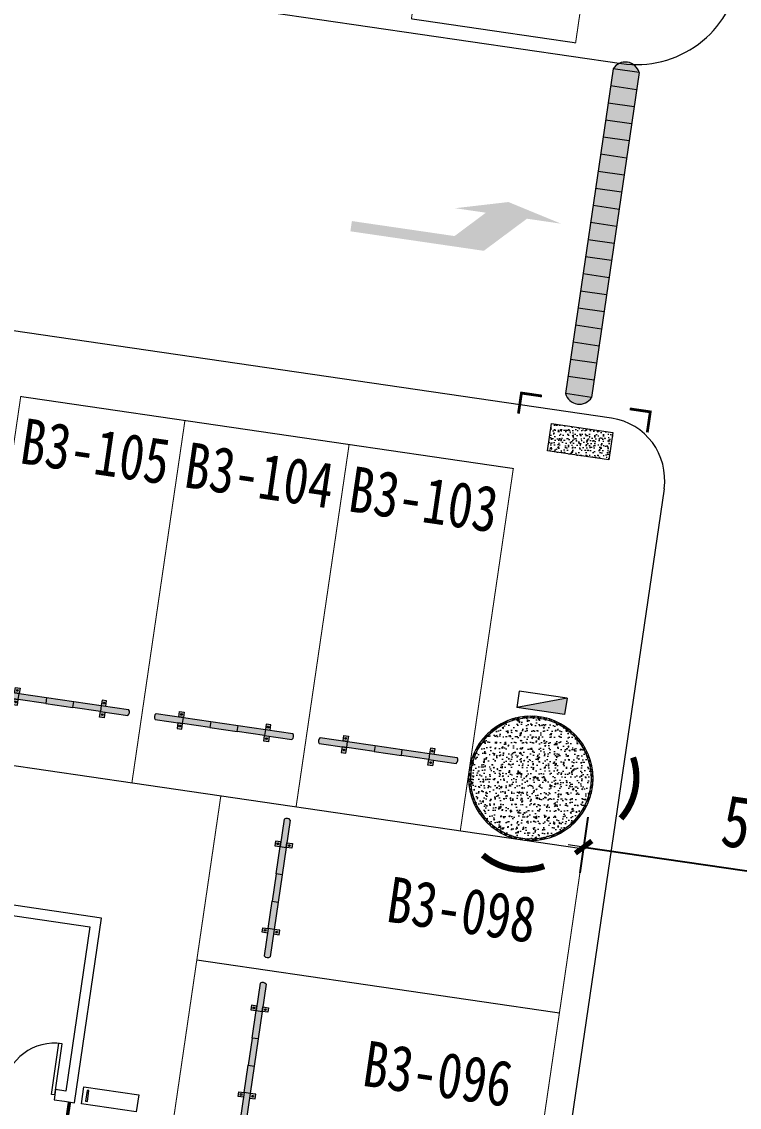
# Model space of a CAD drawing. Header units: inches. Extents: x -414268 to 632271, y -366004 to 318730.
# Drawn here: x 160980 to 171358, y 150090 to 165800 of the extents above; entities that cross this region are included whole.
import ezdxf

# ---------------------------------------------------------------- set-up
doc = ezdxf.new("R2010")
doc.units = ezdxf.units.IN
doc.header["$LTSCALE"] = 1200
doc.header["$MEASUREMENT"] = 0
doc.linetypes.add('DASH', pattern=[0.35, 0.25, -0.1])
doc.layers.get('0').update_dxf_attribs({"linetype": 'CONTINUOUS', "lineweight": 0})
doc.layers.get('DEFPOINTS').update_dxf_attribs({"linetype": 'CONTINUOUS', "lineweight": 0})
for name, color, linetype, lineweight in [('0--PAI--BLACK', 7, 'CONTINUOUS', 0), ('0--PAI--HUANG', 40, 'CONTINUOUS', 0), ('0--尺寸', 3, 'CONTINUOUS', 0), ('0--弧型立面标', 7, 'CONTINUOUS', 0), ('0--挡车架', 7, 'CONTINUOUS', 0), ('0--立面标', 7, 'CONTINUOUS', 0), ('0--路缘线', 1, 'CONTINUOUS', 0), ('0--转弯箭头', 7, 'CONTINUOUS', 0), ('0－－车位', 4, 'CONTINUOUS', 0), ('0－－车位号码', 7, 'CONTINUOUS', 0), ('COL-GRID-UG-2$0$A-ANNO-DIM', 7, 'CONTINUOUS', 0), ('COL-GRID-UG-2$0$A-CORE-PAR', 7, 'CONTINUOUS', 0), ('COL-GRID-UG-2$0$A-MTRL-HTC', 7, 'CONTINUOUS', 0), ('COL-GRID-UG-2$0$STR-COMP-0', 7, 'CONTINUOUS', 0), ('COL-GRID-UG-2$0$STR-COMP-4', 7, 'CONTINUOUS', 0), ('HY消火栓', 7, 'CONTINUOUS', 0), ('JJ', 7, 'CONTINUOUS', 0), ('WALL', 7, 'CONTINUOUS', 0), ('WINDOW', 7, 'CONTINUOUS', 0)]:
    doc.layers.add(name, color=color, linetype=linetype, lineweight=lineweight)
doc.styles.add('-黑体', font='simhei.ttf', dxfattribs={"width": 0.8})
doc.styles.add('COL-GRID-UG-1_8A_200701112', font='romans.shx', dxfattribs={"width": 0.85})
doc.dimstyles.new('DIMN150', dxfattribs={"dimscale": 1.5, "dimtxt": 250, "dimasz": 1, "dimexe": 250, "dimexo": 300, "dimgap": 150, "dimtad": 1, "dimdec": 0, "dimzin": 0, "dimdsep": 46, "dimtxsty": 'COL-GRID-UG-1_8A_200701112', "dimblk": '_DIMX', "dimcen": 0.09, "dimdle": 0.375, "dimclrd": 1, "dimclre": 1, "dimclrt": 7, "dimadec": 0, "dimazin": 0, "dimtfac": 1, "dimtdec": 0, "dimtix": 1, "dimtmove": 0, "dimatfit": 3, "dimldrblk": '_DIMX', "dimfxl": 250, "dimtolj": 1, "dimtzin": 0, "dimarcsym": 0})

# ---------------------------------------------------------------- blocks, each defined once
blk = doc.blocks.new('COL-GRID-UG-2$0$_8')
at = {"layer": 'COL-GRID-UG-2$0$STR-COMP-4'}
h = blk.add_hatch(dxfattribs=at)
h.set_pattern_fill('AR-CONC', color=251, scale=0.02, angle=8.320600316395613, style=0)
h.set_pattern_definition([(50.00000000000038, (-65.0903522020077, -5.269292141296299), (0.1434520365201508, -0.01255042699651813), [0.015, -0.165]), (355.0000000000004, (-65.0903522020077, -5.269292141296299), (-0.02775026672260095, 0.1504384267400022), [0.012, -0.132]), (100.4514000000003, (-65.07839786600769, -5.270338009296299), (0.1157018763428035, 0.1378879084121915), [0.012748038, -0.1402284224]), (46.18420000000039, (-65.0903522020077, -5.2292921412963), (0.2134482097251291, -0.0331038028658023), [0.0225, -0.2475000000000001]), (96.63560000000038, (-65.07256485300769, -5.2320508026963), (0.1869325411097395, 0.1948235741800896), [0.0191220576, -0.2103426]), (351.1842000000003, (-65.0903522020077, -5.2292921412963), (0.1869323890267243, 0.1948237201850661), [0.01800000000000001, -0.1980000000000001]), (21.00000000000039, (-65.07035220200768, -5.239292141296302), (0.1193814104236928, -0.08052377813306705), [0.015, -0.165]), (326.0000000000004, (-65.07035220200768, -5.239292141296302), (0.04866306638431545, 0.1450300090093709), [0.012, -0.132]), (71.45140000000038, (-65.06040375540769, -5.2460024624963), (0.1680445257162976, 0.06450609934199153), [0.012748038, -0.1402284224]), (37.50000000000041, (-65.0903522020077, -5.269292141296299), (0.002431971063457723, 0.06657877076626231), [0, -0.1304, 0, -0.134, 0, -0.1325]), (7.500000000000348, (-65.0903522020077, -5.269292141296299), (0.05261390748842924, 0.07888234237647238), [0, -0.07640000000000001, 0, -0.1274, 0, -0.05050000000000001]), (327.5000000000003, (-65.13495220200768, -5.269292141296299), (0.1067644872344819, -0.004510974346875299), [0, -0.05000000000000002, 0, -0.156, 0, -0.207]), (317.5000000000003, (-65.15495220200769, -5.269292141296301), (0.1166372338684771, 0.02002099646646426), [0, -0.06500000000000002, 0, -0.1036, 0, -0.147])])
h.paths.add_polyline_path([(0.4500000000000597, -0.2000000000000028), (-0.4500000000000455, -0.2000000000000135), (-0.4500000000000313, 0.1999999999999922), (0.4500000000000455, 0.2000000000000028)])
at = {"layer": 'COL-GRID-UG-2$0$STR-COMP-0'}
blk.add_lwpolyline([(0.4500000000000597, -0.2000000000000028), (-0.4500000000000455, -0.2000000000000135), (-0.4500000000000313, 0.1999999999999922), (0.4500000000000455, 0.2000000000000028)], close=True, dxfattribs=at)
blk = doc.blocks.new('COL-GRID-UG-2$0$COL_1_80')
at = {"layer": 'COL-GRID-UG-2$0$A-MTRL-HTC'}
h = blk.add_hatch(dxfattribs=at)
h.set_pattern_fill('STEEL', color=256, scale=0.5, style=0)
h.set_pattern_definition([(315, (21.45000000000017, -21.45000000000019), (-0.04419417382415922, -0.04419417382415921), []), (315, (21.45000000000017, -21.48125000000019), (-0.04419417382415922, -0.04419417382415921), [])])
edge = h.paths.add_edge_path(flags=16)
edge.add_arc((-8.881784197001252e-16, 0), 0.8749999999999984, 0, 360)
edge = h.paths.add_edge_path()
edge.add_arc((-8.881784197001252e-16, 0), 0.8999999999999985, 0, 360)
h = blk.add_hatch(dxfattribs=at)
h.set_pattern_fill('AR-CONC', color=256, scale=0.025, style=0)
h.set_pattern_definition([(310, (21.45000000000017, -21.45000000000019), (0.1793150456501884, 0.01568803374564876), [0.01875, -0.20625]), (5.000000000000026, (21.45000000000017, -21.45000000000019), (-0.03468783340325002, -0.188048033425003), [0.015, -0.165]), (259.5486, (21.46494292000016, -21.44869266500019), (0.1446273454285054, -0.1723598855152384), [0.01593504749999999, -0.1752855279999999]), (313.8158, (21.45000000000017, -21.5000000000002), (0.2668102621564111, 0.04137975358225449), [0.02812499999999999, -0.3093749999999999]), (263.3644, (21.47223418625017, -21.4965516732502), (0.2336656763871758, -0.2435294677251105), [0.02390257199999999, -0.26292825]), (8.815800000000026, (21.45000000000017, -21.5000000000002), (0.2336654862834068, -0.2435296502313312), [0.0225, -0.2475]), (339, (21.47500000000016, -21.48750000000018), (0.1492267630296154, 0.1006547226663347), [0.01874999999999999, -0.2062499999999999]), (34, (21.47500000000016, -21.48750000000018), (0.06082883298039541, -0.1812875112617133), [0.015, -0.165]), (288.5486, (21.48743555825017, -21.4791120985002), (0.2100556571453725, -0.08063262417748812), [0.01593504749999999, -0.1752855279999999]), (322.5, (21.45000000000017, -21.45000000000019), (0.003039963829322657, -0.08322346345782788), [0, -0.163, 0, -0.1675, 0, -0.165625]), (352.5, (21.45000000000017, -21.45000000000019), (0.06576738436053713, -0.09860292797059007), [0, -0.0955, 0, -0.15925, 0, -0.063125]), (32.50000000000005, (21.39425000000017, -21.45000000000019), (0.1334556090431022, 0.005638717933594935), [0, -0.06249999999999999, 0, -0.195, 0, -0.2587499999999999]), (42.50000000000004, (21.36925000000016, -21.45000000000019), (0.1457965423355966, -0.02502624558307943), [0, -0.08124999999999999, 0, -0.1295, 0, -0.18375])])
edge = h.paths.add_edge_path()
edge.add_arc((-8.881784197001252e-16, 0), 0.8749999999999984, 0, 360)
at = {"layer": 'COL-GRID-UG-2$0$A-CORE-PAR'}
for radius in [0.8999999999999985, 0.8749999999999984]:
    blk.add_circle((-8.881784197001252e-16, 0), radius, dxfattribs=at)
blk = doc.blocks.new('HY')
for p, q in [((0, 0), (0.2400000000000055, -1.77635683940025e-15)), ((0, 0), (0.2400000000000038, -0.6999999999999993)), ((1.77635683940025e-15, -1.77635683940025e-15), (0, -0.6999999999999993)), ((0.240000000000002, -1.77635683940025e-15), (0.2400000000000002, -0.6999999999999993)), ((0, -0.6999999999999993), (0.2400000000000038, -0.6999999999999993))]:
    blk.add_line(p, q)
blk.add_solid([(1.77635683940025e-15, -5.329070518200751e-15), (0.2400000000000055, -1.77635683940025e-15), (0.2400000000000002, -0.6999999999999993)])
blk = doc.blocks.new('_A0XEK')
for p, q in [((-0.5000000000004998, 0), (-0.5000000000004998, 0.5000000000010497)), ((-0.4666666666671299, 0), (-0.4666666666671299, 0.4988876515708717)), ((0.4666666666671798, 6.315935428979301e-18), (0.4666666666671799, 0.498887651570875)), ((0.5000000000005499, 0), (0.50000000000055, 0.5000000000010497)), ((-0.4666666666671299, 0), (-0.5000000000004998, 0)), ((0.5000000000005499, 0), (0.4666666666671798, 0))]:
    blk.add_line(p, q)
for centre, start, end in [((-0.5000000000010497, 0), 0, 89.999999999937), ((0.5000000000010497, 0), 90.00000000005723, 180)]:
    blk.add_arc(centre, 0.5000000000010497, start, end)
blk = doc.blocks.new('A$C6F4820FC')
at = {"layer": '0--挡车架'}
h = blk.add_hatch(color=256, dxfattribs=at)
h.paths.add_polyline_path([(2017.784217856827, 79.3952663297232, 0.3952043560108401), (2017.78421785311, 169.3952663332057), (1617.474230922457, 169.3952663332057), (1617.474230922458, 79.39526633119387), (1684.499301437642, 79.39526633119385)])
h.paths.add_polyline_path([(818.9364171714836, 169.3952663332057), (818.9364171714836, 79.39526633119385), (1216.632018534735, 79.39526633119385), (1216.632018534736, 169.3952663332057)])
h.paths.add_polyline_path([(418.094204783764, 79.39526633119385), (418.0942047837638, 169.3952663332057), (351.0691342685791, 169.3952663332057), (17.78421785310638, 169.395266333202, 0.3952043560108128), (17.78421784939219, 79.39526632972411)])
h = blk.add_hatch(color=256, dxfattribs=at)
h.paths.add_polyline_path([(1617.474230922457, 169.3952663332057), (1684.499301437642, 169.3952663332057), (1684.499301437642, 248.7905199443812), (1617.474230922457, 248.7905199443812)])
h.paths.add_polyline_path([(1638.848788944474, 209.0928931387934, -1), (1663.124743415625, 209.0928931387934, -1)], flags=16)
h.paths.add_polyline_path([(1617.474230922457, 1.272001827601343e-05), (1684.499301437642, 1.272001827601343e-05), (1684.499301437642, 79.39526633119387), (1617.474230922457, 79.39526633119384)])
h.paths.add_polyline_path([(1638.848788944473, 39.69763952560606, -1), (1663.124743415624, 39.69763952560606, -1)], flags=16)
h.paths.add_polyline_path([(351.069134268579, 248.7905199443813), (351.0691342685791, 169.3952663332057), (418.0942047837639, 169.3952663332057), (418.0942047837638, 248.7905199443812)])
h.paths.add_polyline_path([(396.7196467617473, 209.0928931387934, 1), (372.4436922905957, 209.0928931387934, 1)], flags=16)
h.paths.add_polyline_path([(418.0942047837639, 79.39526633119387), (351.0691342685791, 79.39526633119387), (351.0691342685791, 1.272001827601343e-05), (418.0942047837639, 1.272001827601343e-05)])
h.paths.add_polyline_path([(372.4436922905957, 39.69763952560606, -1), (396.7196467617473, 39.69763952560606, -1)], flags=16)
h = blk.add_hatch(color=40, dxfattribs=at)
h.paths.add_polyline_path([(1216.632018534736, 169.3952663332056), (1216.632018534735, 79.39526633119385), (1617.474230922457, 79.39526633119385), (1617.474230922457, 169.3952663332056)])
h.paths.add_polyline_path([(818.9364171714836, 79.39526633119385), (818.9364171714836, 169.3952663332057), (418.0942047837639, 169.3952663332057), (418.0942047837639, 79.39526633119385)])
for p, q in [((17.78421785310638, 169.395266333202), (418.0942047837639, 169.3952663332057)), ((818.9364171714838, 169.3952663332057), (1216.632018534736, 169.3952663332057)), ((1617.474230922457, 169.3952663332057), (2017.78421785311, 169.3952663332057)), ((17.78421784939155, 79.39526632972411), (418.0942047837639, 79.39526633119385)), ((818.9364171714838, 79.39526633119385), (1216.632018534735, 79.39526633119385)), ((1617.474230922457, 79.39526633119385), (2017.784217856827, 79.3952663297232))]:
    blk.add_line(p, q, dxfattribs=at)
for points in [[(418.0942047837639, 169.3952663332057), (351.0691342685791, 169.3952663332057), (351.0691342685791, 248.7905199443812), (418.0942047837639, 248.7905199443812)], [(1617.474230922457, 169.3952663332057), (1684.499301437642, 169.3952663332057), (1684.499301437642, 248.7905199443812), (1617.474230922457, 248.7905199443812)], [(418.0942047837639, 79.39526633119385), (351.0691342685791, 79.39526633119385), (351.0691342685791, 1.272001827601343e-05), (418.0942047837639, 1.272001827601343e-05)], [(1617.474230922457, 79.39526633119385), (1684.499301437642, 79.39526633119385), (1684.499301437642, 1.272001827601343e-05), (1617.474230922457, 1.272001827601343e-05)]]:
    blk.add_lwpolyline(points, close=True, dxfattribs=at)
at = {"layer": '0--挡车架', "color": 0}
for points in [[(818.9364171714838, 169.3952663332057), (818.9364171714838, 79.39526633119385), (418.0942047837639, 79.39526633119385), (418.0942047837639, 169.3952663332057)], [(1617.474230922457, 169.3952663332057), (1617.474230922457, 79.39526633119385), (1216.632018534735, 79.39526633119385), (1216.632018534736, 169.3952663332057)]]:
    blk.add_lwpolyline(points, close=True, dxfattribs=at)
at = {"layer": '0--挡车架'}
for centre in [(384.5816695261715, 209.0928931387934), (1650.986766180049, 209.0928931387934), (384.5816695261715, 39.69763952560606), (1650.986766180049, 39.69763952560606)]:
    blk.add_circle(centre, 12.13797723557582, dxfattribs=at)
for centre, start, end in [((65.82469069586296, 124.3952663294804), 136.8717046789877, 223.1282953162828), ((1969.743745010358, 124.3952663294804), 316.871704683716, 43.12829532101674)]:
    blk.add_arc(centre, 65.82466886578737, start, end, dxfattribs=at)
blk = doc.blocks.new('A$C001A7B1A')
at = {"layer": '0－－车位', "const_width": 15}
blk.add_lwpolyline([(2407.499988817268, 5307.500045389108), (7.499988817267877, 5307.500045389108), (7.499988817267877, 7.500045389109687), (2407.499988817268, 7.500045389109687)], close=True, dxfattribs=at)
at = {"layer": '0--挡车架'}
blk.add_blockref('A$C6F4820FC', (189.7157709641579, 883.1047790596294), dxfattribs=at)
blk = doc.blocks.new('_DIMX')
blk.add_line((-150, 0), (150, 0))
at = {"const_width": 50}
blk.add_lwpolyline([(-70, -70), (70, 70)], dxfattribs=at)
blk = doc.blocks.new('*D275')
at = {"layer": '0--尺寸', "color": 0, "lineweight": -2}
for p, q in [((169170.1695522461, 154287.8595667504), (169052.633742487, 153484.2038101521)), ((169108.3849416254, 153855.0394257483), (174548.6700805906, 153059.3899030782)), ((174557.2749587629, 153107.8606808896), (174495.8873029206, 152688.1201515747))]:
    blk.add_line(p, q, dxfattribs=at)
at = {"layer": 'DEFPOINTS', "color": 0}
for p in [(169235.2899383311, 154733.1227870102), (174622.3953448479, 153553.1239011494), (174550.1542913248, 153059.1728351246)]:
    blk.add_point(p, dxfattribs=at)
at = {"layer": '0--尺寸', "color": 0, "lineweight": -2, "xscale": 1.5, "yscale": 1.5, "zscale": 1.5}
for p, rotation in [((169106.9007308912, 153855.2564937019), 171.6793996836047), ((174550.1542913248, 153059.1728351246), 351.6793996836047)]:
    blk.add_blockref('_DIMX', p, dxfattribs=dict(at, rotation=rotation))
at = {"layer": '0--尺寸', "color": 7, "insert": (171926.8178316783, 154129.2786260788), "char_height": 750, "attachment_point": 5, "rotation": 351.6793996836047, "style": '-黑体'}
blk.add_mtext('\\A1;5501', dxfattribs=at)
blk = doc.blocks.new('A$C0C710915')
at = {"layer": '0--PAI--BLACK'}
h = blk.add_hatch(color=256, dxfattribs=at)
h.paths.add_polyline_path([(4874.999797726632, 380.0000303354063), (4874.999797726632, 3.033543907804415e-05, 0.6578947368417601)])
h.paths.add_polyline_path([(4624.999797726574, 380.0000303354209), (4374.99979772669, 380.0000303354245), (4374.999797726574, 3.033544271602295e-05), (4624.999797726632, 3.033544271602295e-05)])
h.paths.add_polyline_path([(4124.999797726574, 380.0000303354245), (3874.999797726574, 380.0000303354318), (3874.999797726632, 3.033543907804415e-05), (4124.999797726632, 3.033544635400176e-05)])
h.paths.add_polyline_path([(3624.999797726632, 380.0000303354282), (3374.999797726574, 380.0000303354282), (3374.999797726574, 3.033543544006534e-05), (3624.999797726632, 3.033543907804415e-05)])
h.paths.add_polyline_path([(3124.999797726574, 380.0000303354318), (2874.999797726574, 380.0000303354318), (2874.999797726574, 3.033543544006534e-05), (3124.999797726574, 3.033543907804415e-05)])
h.paths.add_polyline_path([(2374.999797726574, 3.033543544006534e-05), (2624.999797726632, 3.033543907804415e-05), (2624.999797726632, 380.0000303354354), (2374.999797726574, 380.0000303354391)])
h.paths.add_polyline_path([(2124.999797726632, 380.0000303354391), (1874.999797726574, 380.0000303354391), (1874.999797726574, 3.033543544006534e-05), (2124.999797726574, 3.033543907804415e-05)])
h.paths.add_polyline_path([(1624.999797726574, 380.0000303354464), (1374.999797726574, 380.00003033545), (1374.999797726574, 3.033543180208653e-05), (1624.999797726574, 3.033543907804415e-05)])
h.paths.add_polyline_path([(1124.999797726574, 380.0000303354464), (874.9997977265739, 380.0000303354464), (874.9997977265157, 3.033543544006534e-05), (1124.999797726574, 3.033543907804415e-05)])
h.paths.add_polyline_path([(624.9997977265157, 380.00003033545), (374.9997977265157, 380.0000303354536), (374.9997977265739, 3.033542452612892e-05), (624.9997977265157, 3.033542088815011e-05)])
h.paths.add_polyline_path([(124.9997977265739, 380.0000303354573, 0.6578947368418399), (124.9997977265739, 3.033547181985341e-05)])
at = {"layer": '0--PAI--HUANG'}
h = blk.add_hatch(color=40, dxfattribs=at)
h.paths.add_polyline_path([(4624.999797726632, 3.033543907804415e-05), (4874.999797726632, 3.033544271602295e-05), (4874.999797726632, 380.0000303354173), (4624.999797726632, 380.0000303354173)])
h.paths.add_polyline_path([(4374.99979772669, 380.0000303354209), (4124.99979772669, 380.0000303354282), (4124.999797726632, 3.033543907804415e-05), (4374.99979772669, 3.033544271602295e-05)])
h.paths.add_polyline_path([(3624.999797726574, 3.033543907804415e-05), (3874.999797726632, 3.033543907804415e-05), (3874.999797726574, 380.0000303354282), (3624.999797726516, 380.0000303354282)])
h.paths.add_polyline_path([(3124.999797726632, 3.033543907804415e-05), (3374.999797726574, 3.033543544006534e-05), (3374.999797726574, 380.0000303354318), (3124.999797726574, 380.0000303354354)])
h.paths.add_polyline_path([(2874.999797726574, 380.0000303354354), (2624.999797726632, 380.0000303354427), (2624.999797726574, 3.033543907804415e-05), (2874.999797726516, 3.033543907804415e-05)])
h.paths.add_polyline_path([(2374.999797726516, 380.0000303354464), (2124.999797726574, 380.00003033545), (2124.999797726574, 3.033543180208653e-05), (2374.999797726574, 3.033543180208653e-05)])
h.paths.add_polyline_path([(1874.999797726574, 380.0000303354427), (1624.999797726574, 380.0000303354427), (1624.999797726632, 3.033543180208653e-05), (1874.999797726574, 3.033543180208653e-05)])
h.paths.add_polyline_path([(1374.999797726574, 380.0000303354464), (1124.999797726574, 380.00003033545), (1124.999797726574, 3.033543180208653e-05), (1374.999797726574, 3.033543544006534e-05)])
h.paths.add_polyline_path([(874.9997977265157, 380.0000303354464), (624.9997977265739, 380.00003033545), (624.9997977266321, 3.033542816410773e-05), (874.9997977266321, 3.033542816410773e-05)])
h.paths.add_polyline_path([(374.9997977265739, 380.00003033545), (124.9997977265157, 380.0000303354573), (124.9997977266321, 3.033542816410773e-05), (374.9997977265739, 3.033543180208653e-05)])
for p, q in [((124.9997977265739, 380.0000303354609), (4874.999797726632, 380.0000303354245)), ((124.9997977265739, 380.0000303354573), (124.9997977265739, 3.033546090591699e-05)), ((374.9997977265739, 380.0000303354573), (374.9997977265739, 3.033546090591699e-05)), ((624.9997977265739, 380.0000303354573), (624.9997977265739, 3.033546090591699e-05)), ((874.9997977265739, 380.0000303354536), (874.9997977265739, 3.033546090591699e-05)), ((1124.999797726574, 380.00003033545), (1124.999797726574, 3.033545362995937e-05)), ((1374.999797726574, 380.00003033545), (1374.999797726574, 3.033545362995937e-05)), ((1624.999797726574, 380.00003033545), (1624.999797726574, 3.033545362995937e-05)), ((1874.999797726574, 380.0000303354464), (1874.999797726574, 3.033545362995937e-05)), ((2124.999797726574, 380.0000303354464), (2124.999797726574, 3.033545362995937e-05)), ((2374.999797726574, 380.0000303354464), (2374.999797726574, 3.033545362995937e-05)), ((2624.999797726574, 380.0000303354391), (2624.999797726574, 3.033545362995937e-05)), ((2874.999797726574, 380.0000303354391), (2874.999797726574, 3.033545362995937e-05)), ((3124.999797726574, 380.0000303354391), (3124.999797726574, 3.033544635400176e-05)), ((3374.999797726574, 380.0000303354391), (3374.999797726574, 3.033544635400176e-05)), ((3624.999797726574, 380.0000303354318), (3624.999797726574, 3.033544635400176e-05)), ((3874.999797726574, 380.0000303354318), (3874.999797726574, 3.033544635400176e-05)), ((4124.999797726632, 380.0000303354318), (4124.999797726632, 3.033543907804415e-05)), ((4374.999797726632, 380.0000303354318), (4374.999797726632, 3.033543907804415e-05)), ((4624.999797726632, 380.0000303354245), (4624.999797726632, 3.033543907804415e-05)), ((4874.999797726632, 380.0000303354245), (4874.999797726632, 3.033543907804415e-05)), ((124.9997977266903, 3.033543180208653e-05), (4874.999797726632, 3.033544271602295e-05))]:
    blk.add_line(p, q)
for centre, start, end in [((206.8997977266554, 190.0000303354645), 113.3185853070667, 246.6814146929501), ((4793.099797726551, 190.0000303354318), 293.3185853070499, 66.68141469293329)]:
    blk.add_arc(centre, 206.9000000000259, start, end)

msp = doc.modelspace()

# ---------------------------------------------------------------- hatches: boundary and pattern name
at = {"layer": '0--转弯箭头'}
msp.add_hatch(color=256, dxfattribs=at).paths.add_polyline_path([(168019.3355322736, 163190.2063156523), (168781.9721966977, 162876.54197583), (168287.235285298, 162948.897960369), (167663.4330997653, 162484.2789408221), (167069.7488060856, 162571.1061222689), (165733.9591453061, 162766.4672805241), (165755.6659406678, 162914.888353944), (167239.8766748672, 162697.8204003271), (167693.5509916182, 163035.7251418158), (167248.2877713584, 163100.8455279008)])

# ---------------------------------------------------------------- linework, layer by layer
at = {"layer": '0--弧型立面标', "const_width": 89.99999999999997}
for points in [[(169647.5059913141, 154269.9313826617, 0.2679491924311205), (169822.7433663253, 155152.7064742899, 0.2679491924311205)], [(168536.1542292742, 153579.4747583309, -0.2679491924311205), (167650.4918175851, 153739.4812973252, -0.2679491924311205)]]:
    msp.add_lwpolyline(points, format="xyb", dxfattribs=at)
at = {"layer": '0--立面标'}
for points, const_width in [([(168504.70018797, 160382.6595529929), (168207.8580411301, 160426.0731437161), (168164.4444504069, 160129.2309968762)], 39.99999999999999), ([(169774.4222198308, 160196.9608804481), (170071.2643666707, 160153.5472897248), (170027.8507759473, 159856.7051428849)], 40)]:
    msp.add_lwpolyline(points, dxfattribs=dict(at, const_width=const_width))
at = {"layer": '0--路缘线'}
for p, q in [((156890.5450673342, 167061.3245844212), (169654.7571509967, 165194.5402170225)), ((169510.4104023566, 160061.396539139), (153184.0925565294, 162449.1439952301)), ((170270.6960707064, 159040.6293264494), (167063.0768217734, 137108.405609539))]:
    msp.add_line(p, q, dxfattribs=at)
for centre, radius, start, end in [((169871.8251046132, 166678.7509512219), 1500, 261.6793996839024, 351.6793996841437), ((169380.1696301867, 159170.8700986193), 900, 351.6793996841437, 81.67939968390236)]:
    msp.add_arc(centre, radius, start, end, dxfattribs=at)
at = {"layer": 'JJ'}
for points in [[(161844.0899053353, 150140.8371616721), (161880.2678976045, 150388.205617372), (162671.8469558443, 150272.4360421106), (162635.6689635753, 150025.0675864106)], [(161930.258888334, 150174.8100932132), (161953.0987756219, 150330.9787275768), (161926.5987987861, 150334.8543872863), (161903.7589114979, 150178.6857529225)]]:
    msp.add_lwpolyline(points, close=True, dxfattribs=at)
at = {"layer": 'WALL'}
for p, q in [((161470.0071722911, 150347.1430275722), (161448.3003769296, 150198.7219541522)), ((161618.4282457113, 150325.4362322103), (161470.0071722911, 150347.1430275722)), ((161448.3003769296, 150198.7219541522), (161596.7214503497, 150177.0151587904))]:
    msp.add_line(p, q, dxfattribs=at)
msp.add_lwpolyline([(161596.7214503498, 150177.01515879), (161596.7214503498, 150177.01515879), (161745.1425237698, 150155.3083634283), (162135.8648402813, 152826.8876849867), (160206.3908858222, 153109.0760246894), (160184.6840904604, 152960.6549512695), (161965.7369714995, 152700.1734069285), (161618.4282457117, 150325.4362322103)], dxfattribs=at)
at = {"layer": 'WINDOW', "linetype": 'DASH', "ltscale": 1000, "const_width": 50}
msp.add_lwpolyline([(161670.9319870598, 150166.1617611091), (161222.3248829168, 147098.7929104304)], dxfattribs=at)

# ---------------------------------------------------------------- block references
at = {"xscale": -1, "rotation": 171.6793996836047}
msp.add_blockref('A$C001A7B1A', (167376.9686648796, 171093.7597493611), dxfattribs=at)
for name, p, rotation in [('A$C0C710915', (169552.2399898557, 165241.7484320446), 261.6793996840079), ('A$C001A7B1A', (160190.4661947041, 155125.1008575343), 351.6793996836047), ('A$C001A7B1A', (162565.2033694563, 154777.7921319758), 351.6793996836047), ('A$C001A7B1A', (164939.9405442086, 154430.4834064173), 351.6793996836047), ('A$C001A7B1A', (163853.6899668579, 154604.5087218521), 261.6793996873682), ('A$C001A7B1A', (163506.3812412994, 152229.7715470998), 261.6793996873682)]:
    msp.add_blockref(name, p, dxfattribs=dict(rotation=rotation))
at = {"layer": 'COL-GRID-UG-2$0$A-ANNO-DIM', "yscale": 1000.000000000005, "zscale": 1000}
for name, p, xscale, rotation in [('COL-GRID-UG-2$0$_8', (169056.7363160308, 159723.4917639054), 1000.000000000005, 351.6793996836047), ('COL-GRID-UG-2$0$COL_1_80', (168343.9514139853, 154849.7967519969), -1000.000000000005, 171.6793996836047)]:
    msp.add_blockref(name, p, dxfattribs=dict(at, xscale=xscale, rotation=rotation))
at = {"layer": 'HY消火栓', "xscale": 1000, "yscale": 1000.000000000005, "zscale": 1000, "rotation": 261.6793996836285}
msp.add_blockref('HY', (168867.2965101388, 156009.5921303846), dxfattribs=at)
at = {"layer": 'WINDOW', "xscale": -1499.999999999997, "yscale": -1499.999999999994, "zscale": 1500, "rotation": 171.6793996836047}
msp.add_blockref('_A0XEK', (160716.3248476659, 150376.5190985569), dxfattribs=at)

# ---------------------------------------------------------------- texts
at = {"layer": '0－－车位号码', "style": '-黑体', "width": 0.8}
for s, p in [('B3-105', (160931.6468895195, 159413.0036955151)), ('B3-104', (163306.3840642305, 159065.694969675)), ('B3-103', (165681.1212389418, 158718.3862438349)), ('B3-098', (166232.252945253, 152780.0056247138)), ('B3-096', (165884.9442196946, 150405.2684499614))]:
    msp.add_text(s, height=660, rotation=351.67939968401, dxfattribs=at).set_placement(p)

# ---------------------------------------------------------------- dimensions: what is measured, and where the dimension line sits
at = {"layer": '0--尺寸'}
dim = msp.add_linear_dim(base=(174550.1542913248, 153059.1728351246), p1=(169235.2899383311, 154733.1227870102), p2=(174622.3953448479, 153553.1239011494), angle=351.6793996841437, dimstyle='DIMN150', override={"dimtxt": 500, "dimgap": 200, "dimtxsty": '-黑体', "dimclrd": 0, "dimclre": 0, "dimfxl": 0.36, "dimarcsym": 1}, dxfattribs=at)
dim.commit()
dim.dimension.update_dxf_attribs({"geometry": '*D275', "text_midpoint": (171926.8178316783, 154129.2786260788)})

doc.saveas('drawing.dxf')
